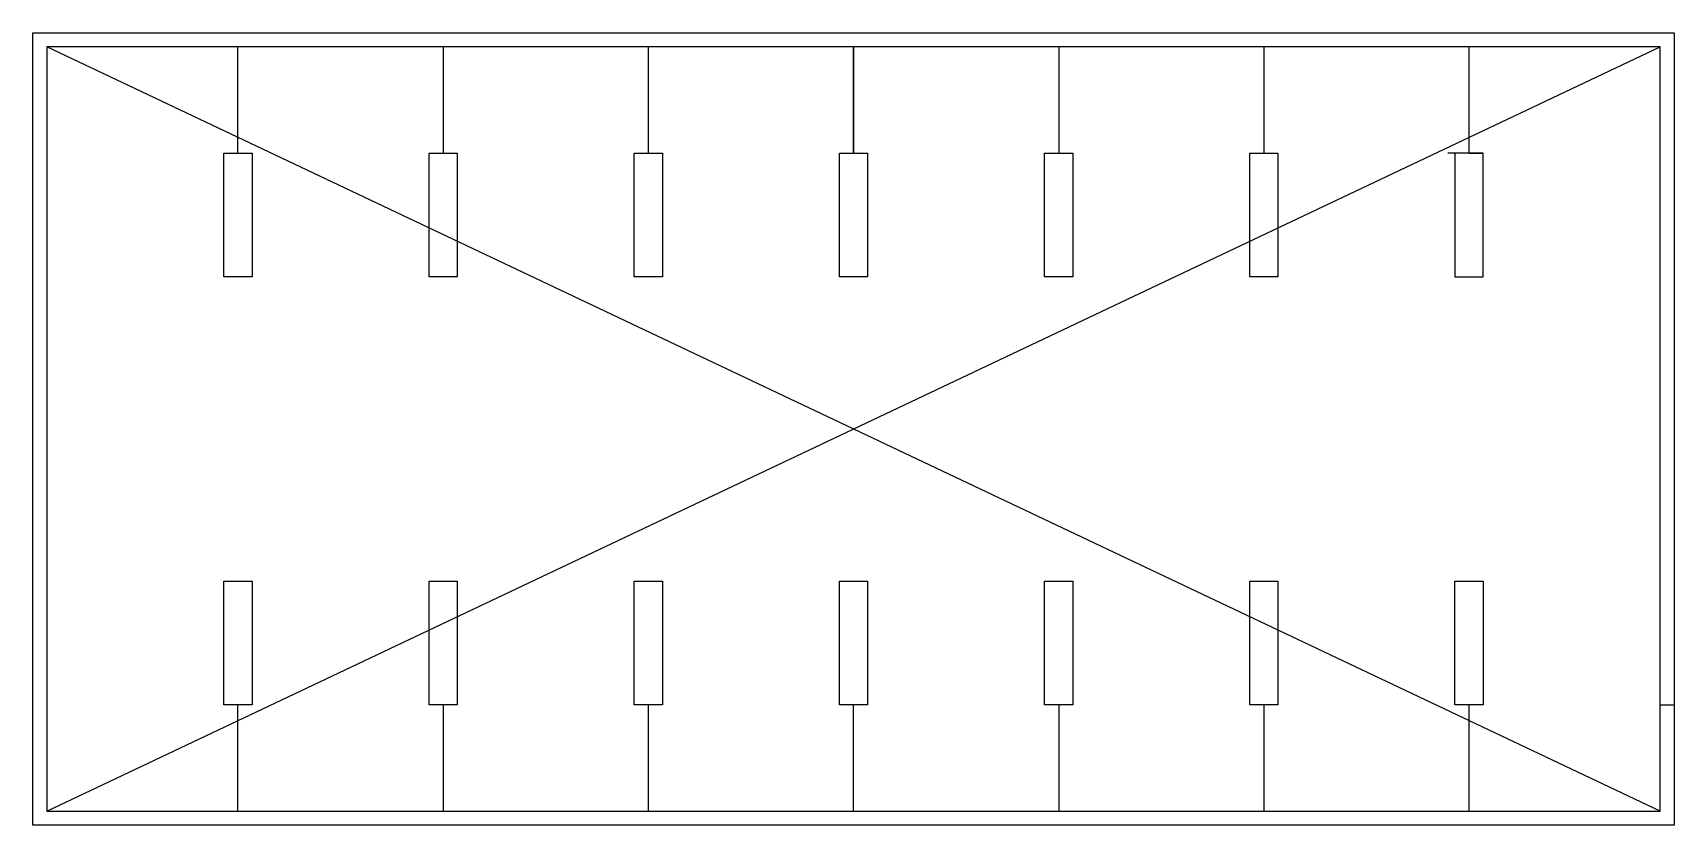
# Model space of a CAD drawing. Header units: millimetres. Extents: x -116 to 116, y -56 to 56.
import ezdxf

# ---------------------------------------------------------------- set-up
doc = ezdxf.new("R2010")
doc.units = ezdxf.units.MM
doc.layers.get('0').update_dxf_attribs({"linetype": 'CONTINUOUS'})

msp = doc.modelspace()

# ---------------------------------------------------------------- linework, layer by layer
for p, q in [((114, 54), (-114, 54)), ((-114, 54), (-114, -54)), ((-114, -54), (114, 54)), ((114, -54), (-114, 54)), ((-87, 39), (-87, 54)), ((-58, 54), (-58, 39)), ((-29, 54), (-29, 39)), ((0, 54), (0, 39)), ((0, 39), (0, 54)), ((29, 54), (29, 39)), ((58, 54), (58, 39)), ((87, 39), (87, 54)), ((114, -54), (114, 54)), ((-87, 39), (-85, 39)), ((-58, 39), (-56, 39)), ((-29, 39), (-27, 39)), ((0, 39), (2, 39)), ((29, 39), (31, 39)), ((58, 39), (60, 39)), ((87, 39), (84, 39)), ((89, 39), (85, 39)), ((85, 39), (85, 21.5)), ((87, 39), (89, 39)), ((89, 39), (87, 39)), ((89, 21.5), (89, 39)), ((85, 21.5), (89, 21.5)), ((-87, -21.5), (-85, -21.5)), ((-58, -21.5), (-56, -21.5)), ((-29, -21.5), (-27, -21.5)), ((0, -21.5), (2, -21.5)), ((29, -21.5), (31, -21.5)), ((58, -21.5), (60, -21.5)), ((87, -21.5), (89, -21.5)), ((-87, -54), (-87, -39)), ((-58, -39), (-58, -54)), ((-29, -39), (-29, -54)), ((0, -54), (0, -39)), ((29, -39), (29, -54)), ((58, -39), (58, -54)), ((87, -54), (87, -39)), ((114, -39), (116, -39)), ((-114, -54), (114, -54))]:
    msp.add_line(p, q)
for points in [[(-116, -56), (-116, 56), (116, 56), (116, -56)], [(-85, 21.5), (-89, 21.5), (-89, 39), (-85, 39)], [(-56, 21.5), (-60, 21.5), (-60, 39), (-56, 39)], [(-27, 21.5), (-31, 21.5), (-31, 39), (-27, 39)], [(2, 21.5), (-2, 21.5), (-2, 39), (2, 39)], [(31, 21.5), (27, 21.5), (27, 39), (31, 39)], [(60, 21.5), (56, 21.5), (56, 39), (60, 39)], [(-85, -39), (-89, -39), (-89, -21.5), (-85, -21.5)], [(-56, -39), (-60, -39), (-60, -21.5), (-56, -21.5)], [(-27, -39), (-31, -39), (-31, -21.5), (-27, -21.5)], [(2, -39), (-2, -39), (-2, -21.5), (2, -21.5)], [(31, -39), (27, -39), (27, -21.5), (31, -21.5)], [(60, -39), (56, -39), (56, -21.5), (60, -21.5)], [(89, -39), (85, -39), (85, -21.5), (89, -21.5)]]:
    msp.add_lwpolyline(points, close=True)

doc.saveas('drawing.dxf')
